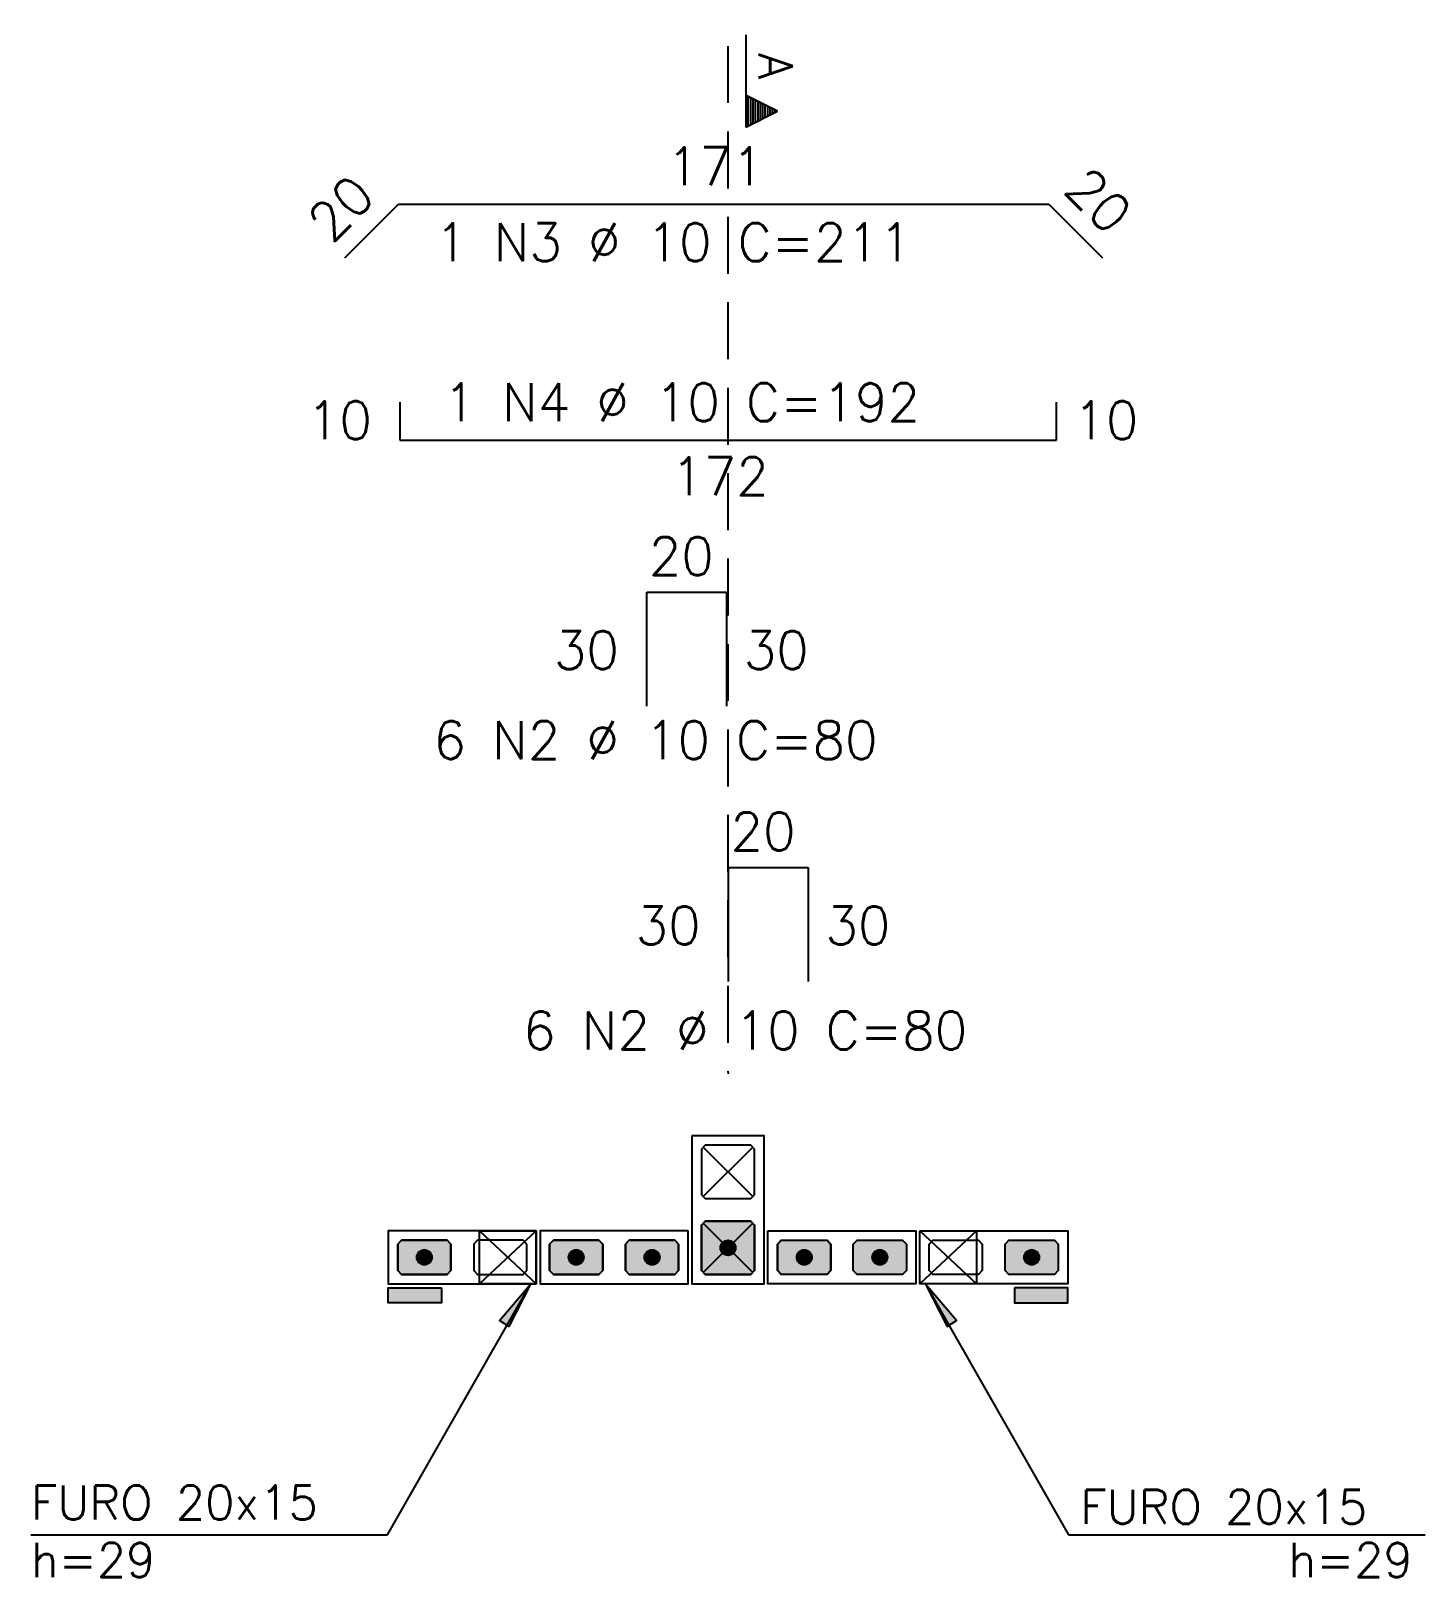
# Model space of a CAD drawing. Extents: x -1 to 122, y -1 to 61.
# Drawn here: x 49.8 to 57.15, y 17.49 to 25.64 of the extents above; entities that cross this region are included whole.
import ezdxf

# ---------------------------------------------------------------- set-up
doc = ezdxf.new("R2010")
doc.units = 0
doc.header["$MEASUREMENT"] = 0
doc.linetypes.add('ESTILO_TQS_0001', pattern=[0.45, 0.3, -0.15])
for name, color, linetype in [('PENA_01', 1, 'CONTINUOUS'), ('PENA_02', 2, 'CONTINUOUS'), ('PENA_03', 3, 'CONTINUOUS'), ('PENA_05', 5, 'CONTINUOUS'), ('PENA_11', 252, 'CONTINUOUS'), ('PENA_25', 210, 'CONTINUOUS')]:
    doc.layers.add(name, color=color, linetype=linetype)
doc.styles.get("Standard").update_dxf_attribs({"font": 'ROMANS.SHX'})

msp = doc.modelspace()

# ---------------------------------------------------------------- linework, layer by layer
at = {"layer": 'PENA_01', "linetype": 'ESTILO_TQS_0001'}
msp.add_line((53.471629, 30.959395), (53.47221, 20.145831), dxfattribs=at)
at = {"layer": 'PENA_01', "linetype": 'Continuous'}
for p, q in [((53.60221, 19.758717), (53.34221, 19.498717)), ((53.60221, 19.498717), (53.34221, 19.758717)), ((53.60221, 19.098717), (53.34221, 19.358717)), ((53.60221, 19.358717), (53.34221, 19.098717))]:
    msp.add_line(p, q, dxfattribs=at)
for points in [[(52.01221, 19.248717), (51.99221, 19.268717), (51.75221, 19.268717), (51.73221, 19.248717), (51.73221, 19.108717), (51.75221, 19.088717), (51.99221, 19.088717), (52.01221, 19.108717), (52.01221, 19.248717)], [(52.41221, 19.248717), (52.39221, 19.268717), (52.15221, 19.268717), (52.13221, 19.248717), (52.13221, 19.108717), (52.15221, 19.088717), (52.39221, 19.088717), (52.41221, 19.108717), (52.41221, 19.248717)], [(52.81221, 19.248717), (52.79221, 19.268717), (52.55221, 19.268717), (52.53221, 19.248717), (52.53221, 19.108717), (52.55221, 19.088717), (52.79221, 19.088717), (52.81221, 19.108717), (52.81221, 19.248717)], [(53.21221, 19.248717), (53.19221, 19.268717), (52.95221, 19.268717), (52.93221, 19.248717), (52.93221, 19.108717), (52.95221, 19.088717), (53.19221, 19.088717), (53.21221, 19.108717), (53.21221, 19.248717)], [(53.73221, 19.248717), (53.75221, 19.268717), (53.99221, 19.268717), (54.01221, 19.248717), (54.01221, 19.108717), (53.99221, 19.088717), (53.75221, 19.088717), (53.73221, 19.108717), (53.73221, 19.248717)], [(54.13221, 19.248717), (54.15221, 19.268717), (54.39221, 19.268717), (54.41221, 19.248717), (54.41221, 19.108717), (54.39221, 19.088717), (54.15221, 19.088717), (54.13221, 19.108717), (54.13221, 19.248717)], [(54.53221, 19.248717), (54.55221, 19.268717), (54.79221, 19.268717), (54.81221, 19.248717), (54.81221, 19.108717), (54.79221, 19.088717), (54.55221, 19.088717), (54.53221, 19.108717), (54.53221, 19.248717)], [(54.93221, 19.248717), (54.95221, 19.268717), (55.19221, 19.268717), (55.21221, 19.248717), (55.21221, 19.108717), (55.19221, 19.088717), (54.95221, 19.088717), (54.93221, 19.108717), (54.93221, 19.248717)]]:
    msp.add_lwpolyline(points, dxfattribs=at)
at = {"layer": 'PENA_02', "linetype": 'Continuous'}
for points in [[(53.28221, 19.818717), (53.28221, 19.038717), (53.66221, 19.038717), (53.66221, 19.818717), (53.28221, 19.818717)], [(52.46221, 19.318717), (51.68221, 19.318717), (51.68221, 19.038717), (52.46221, 19.038717), (52.46221, 19.318717)], [(53.26221, 19.318717), (52.48221, 19.318717), (52.48221, 19.038717), (53.26221, 19.038717), (53.26221, 19.318717)], [(53.68221, 19.318717), (54.46221, 19.318717), (54.46221, 19.038717), (53.68221, 19.038717), (53.68221, 19.318717)], [(54.48221, 19.318717), (55.26221, 19.318717), (55.26221, 19.038717), (54.48221, 19.038717), (54.48221, 19.318717)], [(51.96221, 19.018717), (51.96221, 18.938717), (51.68221, 18.938717), (51.68221, 19.018717), (51.96221, 19.018717)], [(54.98221, 19.018717), (54.98221, 18.938717), (55.26221, 18.938717), (55.26221, 19.018717), (54.98221, 19.018717)]]:
    msp.add_lwpolyline(points, dxfattribs=at)
at = {"layer": 'PENA_02', "linetype": 'ESTILO_TQS_0001'}
for points in [[(53.35221, 19.768717), (53.33221, 19.748717), (53.33221, 19.508717), (53.35221, 19.488717), (53.59221, 19.488717), (53.61221, 19.508717), (53.61221, 19.748717), (53.59221, 19.768717), (53.35221, 19.768717)], [(53.35221, 19.368717), (53.33221, 19.348717), (53.33221, 19.108717), (53.35221, 19.088717), (53.59221, 19.088717), (53.61221, 19.108717), (53.61221, 19.348717), (53.59221, 19.368717), (53.35221, 19.368717)]]:
    msp.add_lwpolyline(points, dxfattribs=at)
at = {"layer": 'PENA_03', "linetype": 'Continuous'}
for p, q in [((53.566555, 25.618997), (53.566555, 25.132615)), ((53.567251, 25.2982), (53.567251, 25.618997)), ((53.732488, 25.215581), (53.56725, 25.2982)), ((53.567251, 25.133743), (53.567251, 25.29742)), ((53.730927, 25.215581), (53.567251, 25.29742)), ((53.579319, 25.138997), (53.579319, 25.292166)), ((53.592083, 25.145379), (53.592083, 25.285784)), ((53.604847, 25.151761), (53.604847, 25.279402)), ((53.617611, 25.158143), (53.617611, 25.27302)), ((53.630375, 25.164525), (53.630375, 25.266638)), ((53.643139, 25.170907), (53.643139, 25.260256)), ((53.655903, 25.177289), (53.655903, 25.253874)), ((53.566555, 25.132615), (53.732488, 25.215581)), ((53.56725, 25.133743), (53.730927, 25.215581)), ((53.668667, 25.183671), (53.668667, 25.247492)), ((53.681431, 25.190053), (53.681431, 25.24111)), ((53.694195, 25.196435), (53.694195, 25.234728)), ((53.70696, 25.202817), (53.70696, 25.228346)), ((53.719724, 25.209199), (53.719724, 25.221963)), ((52.46221, 19.318718), (52.16221, 19.038715)), ((52.16221, 19.318717), (52.46221, 19.038716)), ((54.48221, 19.318718), (54.78221, 19.038717)), ((54.78221, 19.318718), (54.482848, 19.038715)), ((51.678797, 17.716117), (52.43221, 19.038017)), ((54.51221, 19.038017), (55.265622, 17.716117)), ((49.799409, 17.716117), (51.678797, 17.716117)), ((55.265622, 17.716117), (57.14501, 17.716117))]:
    msp.add_line(p, q, dxfattribs=at)
for points in [[(52.16221, 19.318717), (52.46221, 19.318717), (52.46221, 19.038716), (52.16221, 19.038715), (52.16221, 19.318717)], [(53.61221, 19.108717), (53.59221, 19.088717), (53.35221, 19.088717), (53.33221, 19.108717), (53.33221, 19.348717), (53.35221, 19.368717), (53.59221, 19.368717), (53.61221, 19.348717), (53.61221, 19.108717)], [(54.482848, 19.318717), (54.78221, 19.318717), (54.78221, 19.038716), (54.482848, 19.038715), (54.482848, 19.318717)], [(52.01221, 19.108717), (51.99221, 19.088717), (51.75221, 19.088717), (51.73221, 19.108717), (51.73221, 19.248717), (51.75221, 19.268717), (51.99221, 19.268717), (52.01221, 19.248717), (52.01221, 19.108717)], [(52.81221, 19.108717), (52.79221, 19.088717), (52.55221, 19.088717), (52.53221, 19.108717), (52.53221, 19.248717), (52.55221, 19.268717), (52.79221, 19.268717), (52.81221, 19.248717), (52.81221, 19.108717)], [(53.21221, 19.108717), (53.19221, 19.088717), (52.95221, 19.088717), (52.93221, 19.108717), (52.93221, 19.248717), (52.95221, 19.268717), (53.19221, 19.268717), (53.21221, 19.248717), (53.21221, 19.108717)], [(54.014083, 19.108717), (53.994083, 19.088717), (53.754083, 19.088717), (53.734083, 19.108717), (53.734083, 19.248717), (53.754083, 19.268717), (53.994083, 19.268717), (54.014083, 19.248717), (54.014083, 19.108717)], [(54.41221, 19.108717), (54.39221, 19.088717), (54.15221, 19.088717), (54.13221, 19.108717), (54.13221, 19.248717), (54.15221, 19.268717), (54.39221, 19.268717), (54.41221, 19.248717), (54.41221, 19.108717)], [(55.21221, 19.108717), (55.19221, 19.088717), (54.95221, 19.088717), (54.93221, 19.108717), (54.93221, 19.248717), (54.95221, 19.268717), (55.19221, 19.268717), (55.21221, 19.248717), (55.21221, 19.108717)], [(52.43221, 19.038017), (52.317546, 18.813957), (52.269046, 18.84637), (52.43221, 19.038017)], [(54.51221, 19.038017), (54.626874, 18.813957), (54.675373, 18.84637), (54.51221, 19.038017)]]:
    msp.add_lwpolyline(points, dxfattribs=at)
for centre in [(53.47221, 19.228717), (51.87221, 19.178717), (52.67221, 19.178717), (53.07221, 19.178717), (53.874083, 19.178717), (54.27221, 19.178717), (55.07221, 19.178717)]:
    msp.add_circle(centre, 0.04, dxfattribs=at)
for points in [[(53.51221, 19.228717), (53.45221, 19.263358), (53.434622, 19.242398)], [(53.51221, 19.228717), (53.434622, 19.242398), (53.434622, 19.215036)], [(53.51221, 19.228717), (53.434622, 19.215036), (53.45221, 19.194076)], [(53.51221, 19.228717), (53.479155, 19.268109), (53.45221, 19.263358)], [(53.51221, 19.228717), (53.45221, 19.194076), (53.479155, 19.189325)], [(53.51221, 19.228717), (53.502851, 19.254429), (53.479155, 19.268109)], [(53.51221, 19.228717), (53.479155, 19.189325), (53.502851, 19.203006)], [(53.51221, 19.228717), (53.502851, 19.203006), (53.51221, 19.228717)], [(51.91221, 19.178717), (51.85221, 19.213358), (51.834622, 19.192398)], [(51.91221, 19.178717), (51.834622, 19.192398), (51.834622, 19.165036)], [(51.91221, 19.178717), (51.834622, 19.165036), (51.85221, 19.144076)], [(51.91221, 19.178717), (51.879155, 19.218109), (51.85221, 19.213358)], [(51.91221, 19.178717), (51.85221, 19.144076), (51.879155, 19.139325)], [(51.91221, 19.178717), (51.902851, 19.204429), (51.879155, 19.218109)], [(51.91221, 19.178717), (51.879155, 19.139325), (51.902851, 19.153006)], [(51.91221, 19.178717), (51.902851, 19.153006), (51.91221, 19.178717)], [(52.71221, 19.178717), (52.65221, 19.213358), (52.634622, 19.192398)], [(52.71221, 19.178717), (52.634622, 19.192398), (52.634622, 19.165036)], [(52.71221, 19.178717), (52.634622, 19.165036), (52.65221, 19.144076)], [(52.71221, 19.178717), (52.679155, 19.218109), (52.65221, 19.213358)], [(52.71221, 19.178717), (52.65221, 19.144076), (52.679155, 19.139325)], [(52.71221, 19.178717), (52.702851, 19.204429), (52.679155, 19.218109)], [(52.71221, 19.178717), (52.679155, 19.139325), (52.702851, 19.153006)], [(52.71221, 19.178717), (52.702851, 19.153006), (52.71221, 19.178717)], [(53.11221, 19.178717), (53.05221, 19.213358), (53.034622, 19.192398)], [(53.11221, 19.178717), (53.034622, 19.192398), (53.034622, 19.165036)], [(53.11221, 19.178717), (53.034622, 19.165036), (53.05221, 19.144076)], [(53.11221, 19.178717), (53.079155, 19.218109), (53.05221, 19.213358)], [(53.11221, 19.178717), (53.05221, 19.144076), (53.079155, 19.139325)], [(53.11221, 19.178717), (53.102851, 19.204429), (53.079155, 19.218109)], [(53.11221, 19.178717), (53.079155, 19.139325), (53.102851, 19.153006)], [(53.11221, 19.178717), (53.102851, 19.153006), (53.11221, 19.178717)], [(53.914083, 19.178717), (53.854083, 19.213358), (53.836495, 19.192398)], [(53.914083, 19.178717), (53.836495, 19.192398), (53.836495, 19.165036)], [(53.914083, 19.178717), (53.836495, 19.165036), (53.854083, 19.144076)], [(53.914083, 19.178717), (53.881029, 19.218109), (53.854083, 19.213358)], [(53.914083, 19.178717), (53.854083, 19.144076), (53.881029, 19.139325)], [(53.914083, 19.178717), (53.904725, 19.204429), (53.881029, 19.218109)], [(53.914083, 19.178717), (53.881029, 19.139325), (53.904725, 19.153006)], [(53.914083, 19.178717), (53.904725, 19.153006), (53.914083, 19.178717)], [(54.31221, 19.178717), (54.25221, 19.213358), (54.234622, 19.192398)], [(54.31221, 19.178717), (54.234622, 19.192398), (54.234622, 19.165036)], [(54.31221, 19.178717), (54.234622, 19.165036), (54.25221, 19.144076)], [(54.31221, 19.178717), (54.279155, 19.218109), (54.25221, 19.213358)], [(54.31221, 19.178717), (54.25221, 19.144076), (54.279155, 19.139325)], [(54.31221, 19.178717), (54.302851, 19.204429), (54.279155, 19.218109)], [(54.31221, 19.178717), (54.279155, 19.139325), (54.302851, 19.153006)], [(54.31221, 19.178717), (54.302851, 19.153006), (54.31221, 19.178717)], [(55.11221, 19.178717), (55.05221, 19.213358), (55.034622, 19.192398)], [(55.11221, 19.178717), (55.034622, 19.192398), (55.034622, 19.165036)], [(55.11221, 19.178717), (55.034622, 19.165036), (55.05221, 19.144076)], [(55.11221, 19.178717), (55.079155, 19.218109), (55.05221, 19.213358)], [(55.11221, 19.178717), (55.05221, 19.144076), (55.079155, 19.139325)], [(55.11221, 19.178717), (55.102851, 19.204429), (55.079155, 19.218109)], [(55.11221, 19.178717), (55.079155, 19.139325), (55.102851, 19.153006)], [(55.11221, 19.178717), (55.102851, 19.153006), (55.11221, 19.178717)], [(52.43221, 19.038017), (52.317546, 18.813957), (52.269046, 18.84637)], [(52.43221, 19.038017), (52.269046, 18.84637), (52.43221, 19.038017)], [(54.51221, 19.038017), (54.626874, 18.813957), (54.675373, 18.84637)], [(54.51221, 19.038017), (54.675373, 18.84637), (54.51221, 19.038017)]]:
    msp.add_solid(points, dxfattribs=at)
at = {"layer": 'PENA_05', "linetype": 'Continuous'}
for p, q in [((51.452502, 24.442863), (51.735345, 24.725706)), ((51.735345, 24.725706), (55.162039, 24.725831)), ((55.162039, 24.725831), (55.444882, 24.442988)), ((51.743276, 23.682938), (51.743276, 23.482938)), ((55.202216, 23.482938), (55.202216, 23.682938)), ((51.743276, 23.482938), (55.202216, 23.482938)), ((53.044857, 22.082143), (53.044857, 22.682143)), ((53.044857, 22.682143), (53.464857, 22.682143)), ((53.464857, 22.682143), (53.464857, 22.082143)), ((53.475286, 20.632245), (53.475286, 21.232245)), ((53.475286, 21.232245), (53.895286, 21.232245)), ((53.895286, 21.232245), (53.895286, 20.632245))]:
    msp.add_line(p, q, dxfattribs=at)
at = {"layer": 'PENA_11', "linetype": 'Continuous'}
for points in [[(53.61221, 19.108717), (53.33221, 19.348717), (53.35221, 19.368717)], [(53.61221, 19.108717), (53.33221, 19.108717), (53.33221, 19.348717)], [(53.61221, 19.108717), (53.35221, 19.368717), (53.59221, 19.368717)], [(53.61221, 19.108717), (53.59221, 19.368717), (53.61221, 19.348717)], [(53.61221, 19.108717), (53.61221, 19.348717), (53.61221, 19.108717)], [(52.01221, 19.108717), (51.73221, 19.248717), (51.75221, 19.268717)], [(52.01221, 19.108717), (51.73221, 19.108717), (51.73221, 19.248717)], [(52.01221, 19.108717), (51.75221, 19.268717), (51.99221, 19.268717)], [(52.01221, 19.108717), (51.99221, 19.268717), (52.01221, 19.248717)], [(52.01221, 19.108717), (52.01221, 19.248717), (52.01221, 19.108717)], [(52.81221, 19.108717), (52.53221, 19.248717), (52.55221, 19.268717)], [(52.81221, 19.108717), (52.53221, 19.108717), (52.53221, 19.248717)], [(52.81221, 19.108717), (52.55221, 19.268717), (52.79221, 19.268717)], [(52.81221, 19.108717), (52.79221, 19.268717), (52.81221, 19.248717)], [(52.81221, 19.108717), (52.81221, 19.248717), (52.81221, 19.108717)], [(53.21221, 19.108717), (52.93221, 19.248717), (52.95221, 19.268717)], [(53.21221, 19.108717), (52.93221, 19.108717), (52.93221, 19.248717)], [(53.21221, 19.108717), (52.95221, 19.268717), (53.19221, 19.268717)], [(53.21221, 19.108717), (53.19221, 19.268717), (53.21221, 19.248717)], [(53.21221, 19.108717), (53.21221, 19.248717), (53.21221, 19.108717)], [(54.014083, 19.108717), (53.734083, 19.248717), (53.754083, 19.268717)], [(54.014083, 19.108717), (53.734083, 19.108717), (53.734083, 19.248717)], [(54.014083, 19.108717), (53.754083, 19.268717), (53.994083, 19.268717)], [(54.014083, 19.108717), (53.994083, 19.268717), (54.014083, 19.248717)], [(54.014083, 19.108717), (54.014083, 19.248717), (54.014083, 19.108717)], [(54.41221, 19.108717), (54.13221, 19.248717), (54.15221, 19.268717)], [(54.41221, 19.108717), (54.13221, 19.108717), (54.13221, 19.248717)], [(54.41221, 19.108717), (54.15221, 19.268717), (54.39221, 19.268717)], [(54.41221, 19.108717), (54.39221, 19.268717), (54.41221, 19.248717)], [(54.41221, 19.108717), (54.41221, 19.248717), (54.41221, 19.108717)], [(55.21221, 19.108717), (54.93221, 19.248717), (54.95221, 19.268717)], [(55.21221, 19.108717), (54.93221, 19.108717), (54.93221, 19.248717)], [(55.21221, 19.108717), (54.95221, 19.268717), (55.19221, 19.268717)], [(55.21221, 19.108717), (55.19221, 19.268717), (55.21221, 19.248717)], [(55.21221, 19.108717), (55.21221, 19.248717), (55.21221, 19.108717)], [(52.01221, 19.108717), (51.75221, 19.088717), (51.73221, 19.108717)], [(52.01221, 19.108717), (51.99221, 19.088717), (51.75221, 19.088717)], [(52.81221, 19.108717), (52.55221, 19.088717), (52.53221, 19.108717)], [(52.81221, 19.108717), (52.79221, 19.088717), (52.55221, 19.088717)], [(53.21221, 19.108717), (52.95221, 19.088717), (52.93221, 19.108717)], [(53.21221, 19.108717), (53.19221, 19.088717), (52.95221, 19.088717)], [(53.61221, 19.108717), (53.35221, 19.088717), (53.33221, 19.108717)], [(53.61221, 19.108717), (53.59221, 19.088717), (53.35221, 19.088717)], [(54.014083, 19.108717), (53.754083, 19.088717), (53.734083, 19.108717)], [(54.014083, 19.108717), (53.994083, 19.088717), (53.754083, 19.088717)], [(54.41221, 19.108717), (54.15221, 19.088717), (54.13221, 19.108717)], [(54.41221, 19.108717), (54.39221, 19.088717), (54.15221, 19.088717)], [(55.21221, 19.108717), (54.95221, 19.088717), (54.93221, 19.108717)], [(55.21221, 19.108717), (55.19221, 19.088717), (54.95221, 19.088717)]]:
    msp.add_solid(points, dxfattribs=at)
at = {"layer": 'PENA_25', "linetype": 'Continuous'}
for points in [[(51.96221, 19.018717), (51.96221, 18.938717), (51.68221, 18.938717), (51.68221, 19.018717), (51.96221, 19.018717)], [(54.98221, 19.018717), (54.98221, 18.938717), (55.26221, 18.938717), (55.26221, 19.018717), (54.98221, 19.018717)]]:
    msp.add_lwpolyline(points, dxfattribs=at)
for points in [[(51.96221, 19.018717), (51.96221, 18.938717), (51.68221, 18.938717)], [(51.96221, 19.018717), (51.68221, 18.938717), (51.68221, 19.018717)], [(51.96221, 19.018717), (51.68221, 19.018717), (51.96221, 19.018717)], [(54.98221, 19.018717), (54.98221, 18.938717), (55.26221, 18.938717)], [(54.98221, 19.018717), (55.26221, 18.938717), (55.26221, 19.018717)], [(54.98221, 19.018717), (55.26221, 19.018717), (54.98221, 19.018717)]]:
    msp.add_solid(points, dxfattribs=at)

# ---------------------------------------------------------------- texts
at = {"layer": 'PENA_03', "linetype": 'Continuous'}
for s, height, rotation, p in [('A', 0.18, 270, (53.633584, 25.522443)), ('171', 0.2, 0.002086, (53.148688, 24.825757)), ('20', 0.2, 45, (51.381791, 24.513574)), ('20', 0.2, 315, (55.23275, 24.796541))]:
    msp.add_text(s, height=height, rotation=rotation, dxfattribs=at).set_placement(p)
for s, height, p in [('1 N3 %%c 10 C=211', 0.2, (51.928727, 24.425961)), ('1 N4 %%c 10 C=192', 0.2, (51.972743, 23.582938)), ('10', 0.2, (51.253276, 23.487938)), ('10', 0.2, (55.292216, 23.487938)), ('172', 0.2, (53.172746, 23.192938)), ('20', 0.2, (53.054857, 22.772143)), ('30', 0.2, (52.554857, 22.277143)), ('30', 0.2, (53.554857, 22.277143)), ('6 N2 %%c 10 C=80', 0.2, (51.920374, 21.803295)), ('20', 0.2, (53.485286, 21.322245)), ('30', 0.2, (52.985286, 20.827245)), ('30', 0.2, (53.985286, 20.827245)), ('6 N2 %%c 10 C=80', 0.2, (52.392864, 20.274099)), ('FURO 20x15', 0.18, (49.799265, 17.796895)), ('FURO 20x15', 0.18, (55.328012, 17.774609)), ('h=29', 0.18, (49.799707, 17.494455)), ('h=29', 0.18, (56.424712, 17.494455))]:
    msp.add_text(s, height=height, dxfattribs=at).set_placement(p)

doc.saveas('drawing.dxf')
